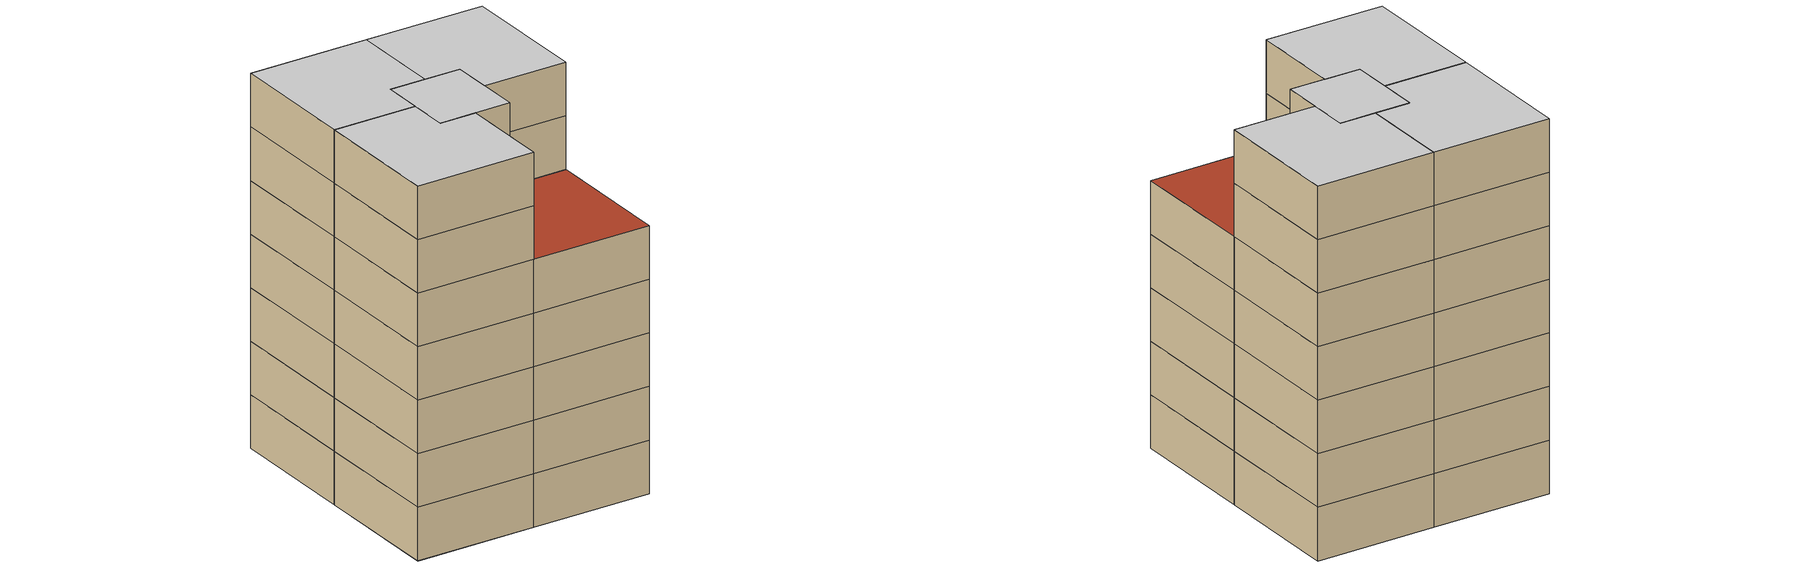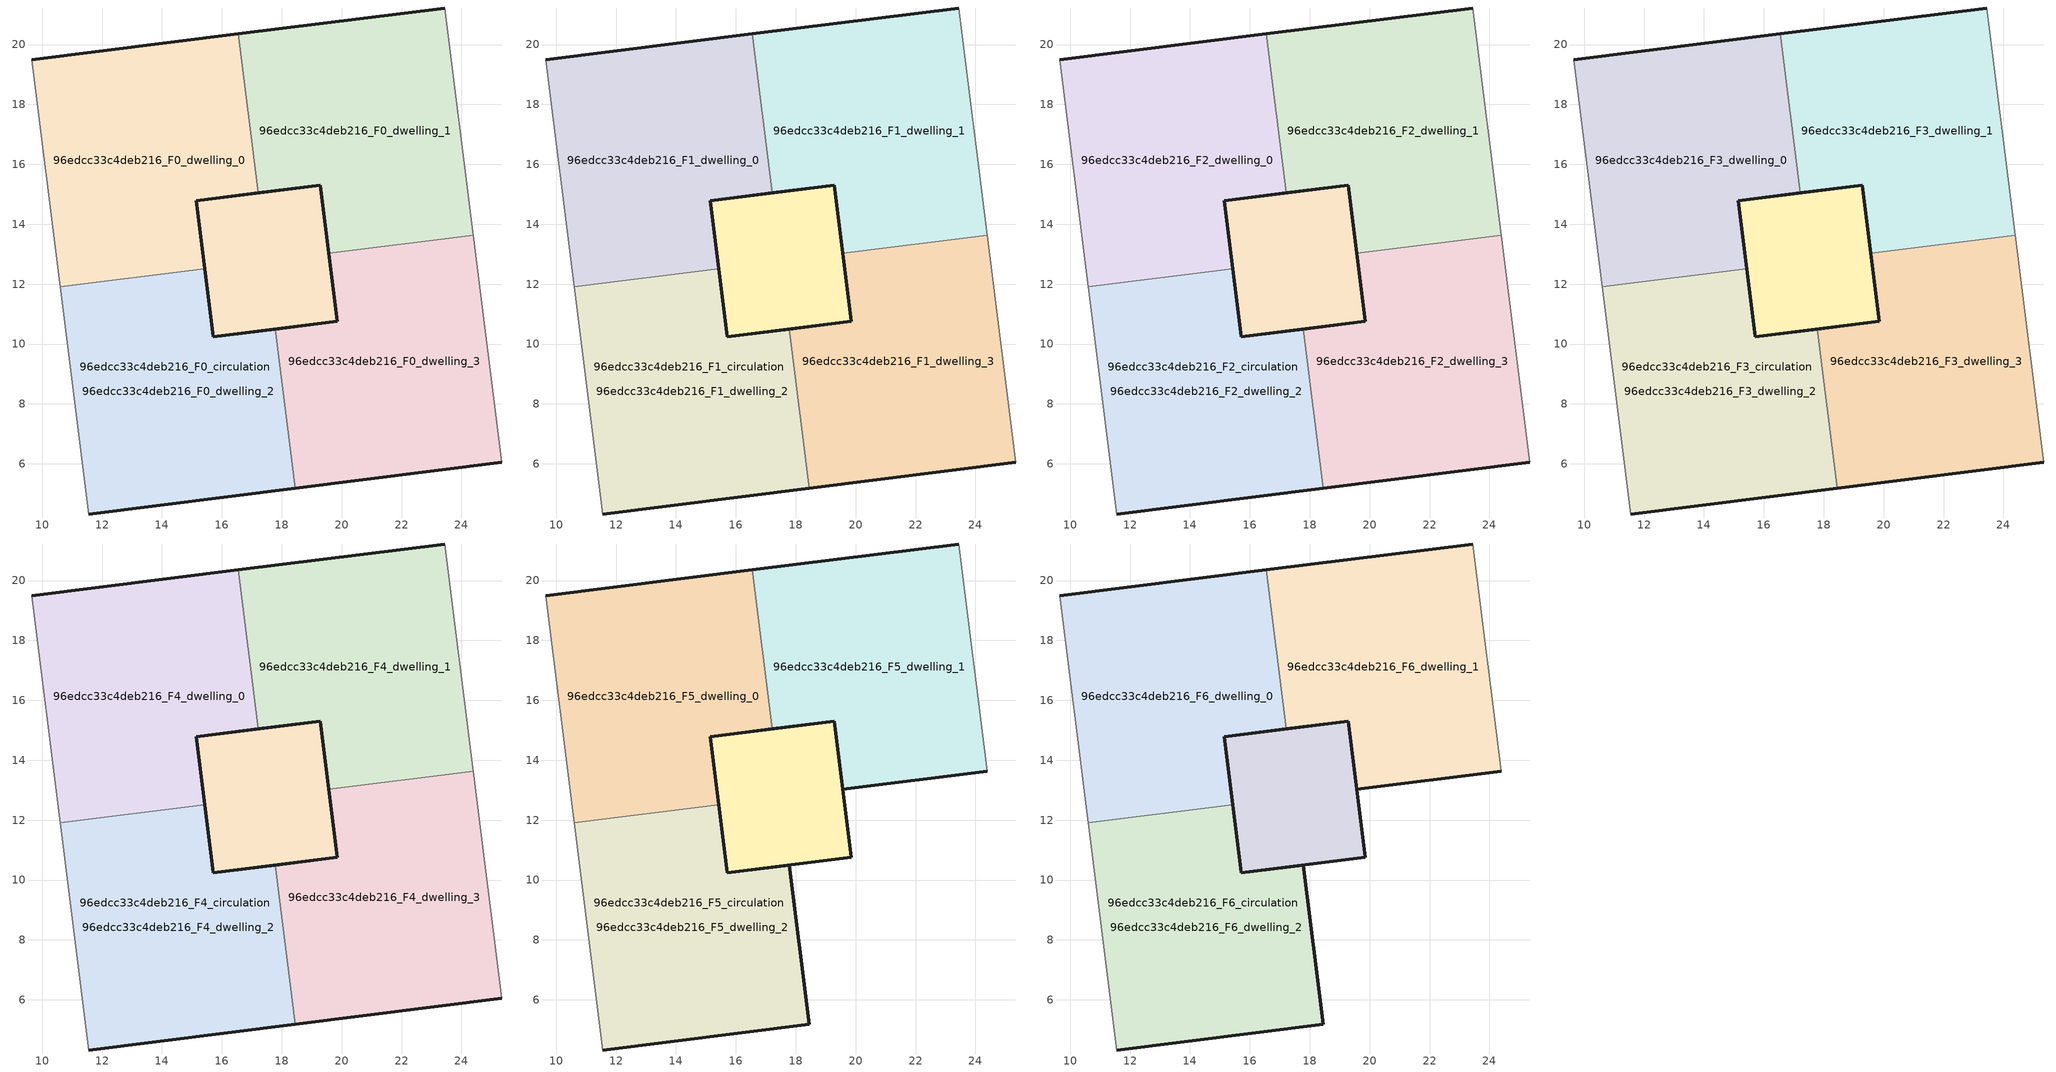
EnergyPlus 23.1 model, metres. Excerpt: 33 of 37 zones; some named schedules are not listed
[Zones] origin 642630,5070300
96edcc33c4deb216_F0_dwelling_0
 floor ground (EU_floor_Construction): 16.55,20.35 17.21,15.05 15.14,14.79 15.28,13.7 15.43,12.51 10.6,11.91 9.65,19.49 z0; 19.28,15.31 19.85,10.76 15.71,10.24 15.43,12.51 15.28,13.7 15.14,14.79 17.21,15.05 z0
 wall outside (EU_wall_Construction): 16.55,20.35 9.65,19.49 / 15.43,12.51 15.14,14.79 17.21,15.05 z0:3
 wall adiabatic (EU_wall_Construction): 9.65,19.49 10.6,11.91 z0:3
 wall to 96edcc33c4deb216_F0_dwelling_2 (EU_wall_Construction): 10.6,11.91 15.43,12.51 z0:3
 wall to 96edcc33c4deb216_F0_dwelling_1 (EU_wall_Construction): 17.21,15.05 16.55,20.35 z0:3
96edcc33c4deb216_F0_dwelling_1
 floor ground (EU_floor_Construction): 19.28,15.31 19.85,10.76 15.71,10.24 15.14,14.79 17.21,15.05 z0; 23.45,21.22 24.4,13.64 19.57,13.03 19.28,15.31 17.21,15.05 16.55,20.35 z0
 wall outside (EU_wall_Construction): 23.45,21.22 16.55,20.35 / 17.21,15.05 19.28,15.31 19.57,13.03 z0:3
 wall adiabatic (EU_wall_Construction): 24.4,13.64 23.45,21.22 z0:3
 wall to 96edcc33c4deb216_F0_dwelling_3 (EU_wall_Construction): 19.57,13.03 24.4,13.64 z0:3
96edcc33c4deb216_F0_dwelling_2
 floor ground (EU_floor_Construction): 17.78,10.5 18.45,5.19 11.55,4.33 10.6,11.91 15.43,12.51 15.65,10.76 15.71,10.24 z0; 19.28,15.31 19.85,10.76 15.71,10.24 15.65,10.76 15.43,12.51 15.14,14.79 z0
 wall outside (EU_wall_Construction): 11.55,4.33 18.45,5.19 / 17.78,10.5 15.71,10.24 15.43,12.51 z0:3
 wall adiabatic (EU_wall_Construction): 10.6,11.91 11.55,4.33 z0:3
 wall to 96edcc33c4deb216_F0_dwelling_3 (EU_wall_Construction): 18.45,5.19 17.78,10.5 z0:3
96edcc33c4deb216_F0_dwelling_3
 floor ground (EU_floor_Construction): 24.4,13.64 25.35,6.06 18.45,5.19 17.78,10.5 19.85,10.76 19.57,13.03 z0
 wall outside (EU_wall_Construction): 18.45,5.19 25.35,6.06 / 19.57,13.03 19.85,10.76 17.78,10.5 z0:3
 wall adiabatic (EU_wall_Construction): 25.35,6.06 24.4,13.64 z0:3
96edcc33c4deb216_F0_circulation
 floor ground (EU_floor_Construction): 19.28,15.31 19.57,13.03 19.85,10.76 17.78,10.5 15.71,10.24 15.65,10.76 15.5,11.93 15.43,12.51 15.28,13.7 15.14,14.79 17.21,15.05 z0; 16.55,20.35 17.21,15.05 15.14,14.79 15.28,13.7 15.43,12.51 10.6,11.91 9.65,19.49 z0; 23.45,21.22 24.4,13.64 19.57,13.03 19.28,15.31 17.21,15.05 16.55,20.35 z0; 17.78,10.5 18.45,5.19 11.55,4.33 10.6,11.91 15.43,12.51 15.65,10.76 15.71,10.24 z0
 wall outside (EU_wall_Construction): 15.71,10.24 19.85,10.76 19.28,15.31 15.14,14.79 15.71,10.24 z0:3
 roof outside (EU_floor_Construction): 15.43,12.51 15.29,13.64 15.28,13.7 15.14,14.79 17.21,15.05 16.55,20.35 9.65,19.49 10.6,11.91 z3; 19.85,10.76 19.57,13.03 19.28,15.31 17.21,15.05 15.14,14.79 15.28,13.7 15.43,12.51 15.65,10.76 15.71,10.24 17.78,10.5 z3
96edcc33c4deb216_F1_dwelling_0
 floor outside (EU_floor_Construction): 16.55,20.35 17.21,15.05 15.14,14.79 15.28,13.7 15.43,12.51 10.6,11.91 9.65,19.49 z3
 floor to 96edcc33c4deb216_F0_dwelling_0 (EU_floor_Construction): 19.28,15.31 19.85,10.76 15.71,10.24 15.43,12.51 15.28,13.7 15.14,14.79 17.21,15.05 z3
 wall outside (EU_wall_Construction): 16.55,20.35 9.65,19.49 / 15.43,12.51 15.14,14.79 17.21,15.05 z3:6
 wall adiabatic (EU_wall_Construction): 9.65,19.49 10.6,11.91 z3:6
 wall to 96edcc33c4deb216_F1_dwelling_2 (EU_wall_Construction): 10.6,11.91 15.43,12.51 z3:6
 wall to 96edcc33c4deb216_F1_dwelling_1 (EU_wall_Construction): 17.21,15.05 16.55,20.35 z3:6
96edcc33c4deb216_F1_dwelling_1
 floor to 96edcc33c4deb216_F0_dwelling_1 (EU_floor_Construction): 23.45,21.22 24.4,13.64 19.57,13.03 19.28,15.31 17.21,15.05 16.55,20.35 z3; 19.28,15.31 19.85,10.76 15.71,10.24 15.14,14.79 17.21,15.05 z3
 wall outside (EU_wall_Construction): 23.45,21.22 16.55,20.35 / 17.21,15.05 19.28,15.31 19.57,13.03 z3:6
 wall adiabatic (EU_wall_Construction): 24.4,13.64 23.45,21.22 z3:6
 wall to 96edcc33c4deb216_F1_dwelling_3 (EU_wall_Construction): 19.57,13.03 24.4,13.64 z3:6
96edcc33c4deb216_F1_dwelling_2
 floor to 96edcc33c4deb216_F0_dwelling_2 (EU_floor_Construction): 17.78,10.5 18.45,5.19 11.55,4.33 10.6,11.91 15.43,12.51 15.58,11.28 15.71,10.24 z3; 19.28,15.31 19.85,10.76 15.71,10.24 15.65,10.76 15.43,12.51 15.14,14.79 z3
 wall outside (EU_wall_Construction): 11.55,4.33 18.45,5.19 / 17.78,10.5 15.71,10.24 15.43,12.51 z3:6
 wall adiabatic (EU_wall_Construction): 10.6,11.91 11.55,4.33 z3:6
 wall to 96edcc33c4deb216_F1_dwelling_3 (EU_wall_Construction): 18.45,5.19 17.78,10.5 z3:6
96edcc33c4deb216_F1_dwelling_3
 floor to 96edcc33c4deb216_F0_dwelling_3 (EU_floor_Construction): 24.4,13.64 25.35,6.06 18.45,5.19 17.78,10.5 19.85,10.76 19.57,13.03 z3
 wall outside (EU_wall_Construction): 18.45,5.19 25.35,6.06 / 19.57,13.03 19.85,10.76 17.78,10.5 z3:6
 wall adiabatic (EU_wall_Construction): 25.35,6.06 24.4,13.64 z3:6
96edcc33c4deb216_F1_circulation
 floor outside (EU_floor_Construction): 19.28,15.31 19.57,13.03 19.85,10.76 17.78,10.5 15.71,10.24 15.65,10.76 15.5,11.93 15.43,12.51 15.28,13.7 15.14,14.79 17.21,15.05 z3; 23.45,21.22 24.4,13.64 19.57,13.03 19.28,15.31 17.21,15.05 16.55,20.35 z3
 floor to 96edcc33c4deb216_F0_dwelling_0 (EU_floor_Construction): 16.55,20.35 17.21,15.05 15.14,14.79 15.28,13.7 15.43,12.51 10.6,11.91 9.65,19.49 z3
 floor to 96edcc33c4deb216_F0_circulation (EU_floor_Construction): 17.78,10.5 18.45,5.19 11.55,4.33 10.6,11.91 15.43,12.51 15.65,10.76 15.71,10.24 z3
 wall outside (EU_wall_Construction): 15.71,10.24 19.85,10.76 19.28,15.31 15.14,14.79 15.71,10.24 z3:6
 roof outside (EU_floor_Construction): 15.43,12.51 15.29,13.64 15.28,13.7 15.14,14.79 17.21,15.05 16.55,20.35 9.65,19.49 10.6,11.91 z6; 19.85,10.76 19.57,13.03 19.28,15.31 17.21,15.05 15.14,14.79 15.28,13.7 15.43,12.51 15.65,10.76 15.71,10.24 17.78,10.5 z6
96edcc33c4deb216_F2_dwelling_0
 floor outside (EU_floor_Construction): 16.55,20.35 17.21,15.05 15.14,14.79 15.28,13.7 15.43,12.51 10.6,11.91 9.65,19.49 z6
 floor to 96edcc33c4deb216_F1_dwelling_0 (EU_floor_Construction): 19.28,15.31 19.85,10.76 15.71,10.24 15.43,12.51 15.28,13.7 15.14,14.79 17.21,15.05 z6
 wall outside (EU_wall_Construction): 16.55,20.35 9.65,19.49 / 15.43,12.51 15.14,14.79 17.21,15.05 z6:9
 wall adiabatic (EU_wall_Construction): 9.65,19.49 10.6,11.91 z6:9
 wall to 96edcc33c4deb216_F2_dwelling_2 (EU_wall_Construction): 10.6,11.91 15.43,12.51 z6:9
 wall to 96edcc33c4deb216_F2_dwelling_1 (EU_wall_Construction): 17.21,15.05 16.55,20.35 z6:9
96edcc33c4deb216_F2_dwelling_1
 floor to 96edcc33c4deb216_F1_dwelling_1 (EU_floor_Construction): 23.45,21.22 24.4,13.64 19.57,13.03 19.28,15.31 17.21,15.05 16.55,20.35 z6; 19.28,15.31 19.85,10.76 15.71,10.24 15.14,14.79 17.21,15.05 z6
 wall outside (EU_wall_Construction): 23.45,21.22 16.55,20.35 / 17.21,15.05 19.28,15.31 19.57,13.03 z6:9
 wall adiabatic (EU_wall_Construction): 24.4,13.64 23.45,21.22 z6:9
 wall to 96edcc33c4deb216_F2_dwelling_3 (EU_wall_Construction): 19.57,13.03 24.4,13.64 z6:9
96edcc33c4deb216_F2_dwelling_2
 floor to 96edcc33c4deb216_F1_dwelling_2 (EU_floor_Construction): 17.78,10.5 18.45,5.19 11.55,4.33 10.6,11.91 15.43,12.51 15.58,11.28 15.71,10.24 z6; 19.28,15.31 19.85,10.76 15.71,10.24 15.65,10.76 15.43,12.51 15.14,14.79 z6
 wall outside (EU_wall_Construction): 11.55,4.33 18.45,5.19 / 17.78,10.5 15.71,10.24 15.43,12.51 z6:9
 wall adiabatic (EU_wall_Construction): 10.6,11.91 11.55,4.33 z6:9
 wall to 96edcc33c4deb216_F2_dwelling_3 (EU_wall_Construction): 18.45,5.19 17.78,10.5 z6:9
96edcc33c4deb216_F2_dwelling_3
 floor to 96edcc33c4deb216_F1_dwelling_3 (EU_floor_Construction): 24.4,13.64 25.35,6.06 18.45,5.19 17.78,10.5 19.85,10.76 19.57,13.03 z6
 wall outside (EU_wall_Construction): 18.45,5.19 25.35,6.06 / 19.57,13.03 19.85,10.76 17.78,10.5 z6:9
 wall adiabatic (EU_wall_Construction): 25.35,6.06 24.4,13.64 z6:9
96edcc33c4deb216_F2_circulation
 floor outside (EU_floor_Construction): 19.28,15.31 19.57,13.03 19.85,10.76 17.78,10.5 15.71,10.24 15.65,10.76 15.5,11.93 15.43,12.51 15.28,13.7 15.14,14.79 17.21,15.05 z6; 23.45,21.22 24.4,13.64 19.57,13.03 19.28,15.31 17.21,15.05 16.55,20.35 z6
 floor to 96edcc33c4deb216_F1_dwelling_0 (EU_floor_Construction): 16.55,20.35 17.21,15.05 15.14,14.79 15.28,13.7 15.43,12.51 10.6,11.91 9.65,19.49 z6
 floor to 96edcc33c4deb216_F1_circulation (EU_floor_Construction): 17.78,10.5 18.45,5.19 11.55,4.33 10.6,11.91 15.43,12.51 15.65,10.76 15.71,10.24 z6
 wall outside (EU_wall_Construction): 15.71,10.24 19.85,10.76 19.28,15.31 15.14,14.79 15.71,10.24 z6:9
 roof outside (EU_floor_Construction): 15.43,12.51 15.29,13.64 15.28,13.7 15.14,14.79 17.21,15.05 16.55,20.35 9.65,19.49 10.6,11.91 z9; 19.85,10.76 19.57,13.03 19.28,15.31 17.21,15.05 15.14,14.79 15.28,13.7 15.43,12.51 15.65,10.76 15.71,10.24 17.78,10.5 z9
96edcc33c4deb216_F3_dwelling_0
 floor outside (EU_floor_Construction): 16.55,20.35 17.21,15.05 15.14,14.79 15.28,13.7 15.43,12.51 10.6,11.91 9.65,19.49 z9
 floor to 96edcc33c4deb216_F2_dwelling_0 (EU_floor_Construction): 19.28,15.31 19.85,10.76 15.71,10.24 15.43,12.51 15.28,13.7 15.14,14.79 17.21,15.05 z9
 wall outside (EU_wall_Construction): 16.55,20.35 9.65,19.49 / 15.43,12.51 15.14,14.79 17.21,15.05 z9:12
 wall adiabatic (EU_wall_Construction): 9.65,19.49 10.6,11.91 z9:12
 wall to 96edcc33c4deb216_F3_dwelling_2 (EU_wall_Construction): 10.6,11.91 15.43,12.51 z9:12
 wall to 96edcc33c4deb216_F3_dwelling_1 (EU_wall_Construction): 17.21,15.05 16.55,20.35 z9:12
96edcc33c4deb216_F3_dwelling_1
 floor to 96edcc33c4deb216_F2_dwelling_1 (EU_floor_Construction): 23.45,21.22 24.4,13.64 19.57,13.03 19.28,15.31 17.21,15.05 16.55,20.35 z9; 19.28,15.31 19.85,10.76 15.71,10.24 15.14,14.79 17.21,15.05 z9
 wall outside (EU_wall_Construction): 23.45,21.22 16.55,20.35 / 17.21,15.05 19.28,15.31 19.57,13.03 z9:12
 wall adiabatic (EU_wall_Construction): 24.4,13.64 23.45,21.22 z9:12
 wall to 96edcc33c4deb216_F3_dwelling_3 (EU_wall_Construction): 19.57,13.03 24.4,13.64 z9:12
96edcc33c4deb216_F3_dwelling_2
 floor to 96edcc33c4deb216_F2_dwelling_2 (EU_floor_Construction): 17.78,10.5 18.45,5.19 11.55,4.33 10.6,11.91 15.43,12.51 15.58,11.28 15.71,10.24 z9; 19.28,15.31 19.85,10.76 15.71,10.24 15.65,10.76 15.43,12.51 15.14,14.79 z9
 wall outside (EU_wall_Construction): 11.55,4.33 18.45,5.19 / 17.78,10.5 15.71,10.24 15.43,12.51 z9:12
 wall adiabatic (EU_wall_Construction): 10.6,11.91 11.55,4.33 z9:12
 wall to 96edcc33c4deb216_F3_dwelling_3 (EU_wall_Construction): 18.45,5.19 17.78,10.5 z9:12
96edcc33c4deb216_F3_dwelling_3
 floor to 96edcc33c4deb216_F2_dwelling_3 (EU_floor_Construction): 24.4,13.64 25.35,6.06 18.45,5.19 17.78,10.5 19.85,10.76 19.57,13.03 z9
 wall outside (EU_wall_Construction): 18.45,5.19 25.35,6.06 / 19.57,13.03 19.85,10.76 17.78,10.5 z9:12
 wall adiabatic (EU_wall_Construction): 25.35,6.06 24.4,13.64 z9:12
96edcc33c4deb216_F3_circulation
 floor outside (EU_floor_Construction): 19.28,15.31 19.57,13.03 19.85,10.76 17.78,10.5 15.71,10.24 15.65,10.76 15.5,11.93 15.43,12.51 15.28,13.7 15.14,14.79 17.21,15.05 z9; 23.45,21.22 24.4,13.64 19.57,13.03 19.28,15.31 17.21,15.05 16.55,20.35 z9
 floor to 96edcc33c4deb216_F2_dwelling_0 (EU_floor_Construction): 16.55,20.35 17.21,15.05 15.14,14.79 15.28,13.7 15.43,12.51 10.6,11.91 9.65,19.49 z9
 floor to 96edcc33c4deb216_F2_circulation (EU_floor_Construction): 17.78,10.5 18.45,5.19 11.55,4.33 10.6,11.91 15.43,12.51 15.65,10.76 15.71,10.24 z9
 wall outside (EU_wall_Construction): 15.71,10.24 19.85,10.76 19.28,15.31 15.14,14.79 15.71,10.24 z9:12
 roof outside (EU_floor_Construction): 15.43,12.51 15.29,13.64 15.28,13.7 15.14,14.79 17.21,15.05 16.55,20.35 9.65,19.49 10.6,11.91 z12; 19.85,10.76 19.57,13.03 19.28,15.31 17.21,15.05 15.14,14.79 15.28,13.7 15.43,12.51 15.65,10.76 15.71,10.24 17.78,10.5 z12
96edcc33c4deb216_F4_dwelling_0
 floor outside (EU_floor_Construction): 16.55,20.35 17.21,15.05 15.14,14.79 15.28,13.7 15.43,12.51 10.6,11.91 9.65,19.49 z12
 floor to 96edcc33c4deb216_F3_dwelling_0 (EU_floor_Construction): 19.28,15.31 19.85,10.76 15.71,10.24 15.43,12.51 15.28,13.7 15.14,14.79 17.21,15.05 z12
 wall outside (EU_wall_Construction): 16.55,20.35 9.65,19.49 / 15.43,12.51 15.14,14.79 17.21,15.05 z12:15
 wall adiabatic (EU_wall_Construction): 9.65,19.49 10.6,11.91 z12:15
 wall to 96edcc33c4deb216_F4_dwelling_2 (EU_wall_Construction): 10.6,11.91 15.43,12.51 z12:15
 wall to 96edcc33c4deb216_F4_dwelling_1 (EU_wall_Construction): 17.21,15.05 16.55,20.35 z12:15
96edcc33c4deb216_F4_dwelling_1
 floor to 96edcc33c4deb216_F3_dwelling_1 (EU_floor_Construction): 23.45,21.22 24.4,13.64 19.57,13.03 19.28,15.31 17.21,15.05 16.55,20.35 z12; 19.28,15.31 19.85,10.76 15.71,10.24 15.14,14.79 17.21,15.05 z12
 wall outside (EU_wall_Construction): 23.45,21.22 16.55,20.35 / 17.21,15.05 19.28,15.31 19.57,13.03 z12:15
 wall adiabatic (EU_wall_Construction): 24.4,13.64 23.45,21.22 z12:15
 wall to 96edcc33c4deb216_F4_dwelling_3 (EU_wall_Construction): 19.57,13.03 24.4,13.64 z12:15
96edcc33c4deb216_F4_dwelling_2
 floor to 96edcc33c4deb216_F3_dwelling_2 (EU_floor_Construction): 17.78,10.5 18.45,5.19 11.55,4.33 10.6,11.91 15.43,12.51 15.58,11.28 15.71,10.24 z12; 19.28,15.31 19.85,10.76 15.71,10.24 15.65,10.76 15.43,12.51 15.14,14.79 z12
 wall outside (EU_wall_Construction): 11.55,4.33 18.45,5.19 / 17.78,10.5 15.71,10.24 15.43,12.51 z12:15
 wall adiabatic (EU_wall_Construction): 10.6,11.91 11.55,4.33 z12:15
 wall to 96edcc33c4deb216_F4_dwelling_3 (EU_wall_Construction): 18.45,5.19 17.78,10.5 z12:15
96edcc33c4deb216_F4_dwelling_3
 floor to 96edcc33c4deb216_F3_dwelling_3 (EU_floor_Construction): 24.4,13.64 25.35,6.06 18.45,5.19 17.78,10.5 19.85,10.76 19.57,13.03 z12
 wall outside (EU_wall_Construction): 18.45,5.19 25.35,6.06 / 19.57,13.03 19.85,10.76 17.78,10.5 z12:15
 wall adiabatic (EU_wall_Construction): 25.35,6.06 24.4,13.64 z12:15
 roof outside (EU_roof_Construction): 25.35,6.06 24.4,13.64 19.57,13.03 19.85,10.76 17.78,10.5 18.45,5.19 z15
96edcc33c4deb216_F4_circulation
 floor outside (EU_floor_Construction): 19.28,15.31 19.57,13.03 19.85,10.76 17.78,10.5 15.71,10.24 15.65,10.76 15.5,11.93 15.43,12.51 15.28,13.7 15.14,14.79 17.21,15.05 z12; 23.45,21.22 24.4,13.64 19.57,13.03 19.28,15.31 17.21,15.05 16.55,20.35 z12
 floor to 96edcc33c4deb216_F3_dwelling_0 (EU_floor_Construction): 16.55,20.35 17.21,15.05 15.14,14.79 15.28,13.7 15.43,12.51 10.6,11.91 9.65,19.49 z12
 floor to 96edcc33c4deb216_F3_circulation (EU_floor_Construction): 17.78,10.5 18.45,5.19 11.55,4.33 10.6,11.91 15.43,12.51 15.65,10.76 15.71,10.24 z12
 wall outside (EU_wall_Construction): 15.71,10.24 19.85,10.76 19.28,15.31 15.14,14.79 15.71,10.24 z12:15
 roof outside (EU_floor_Construction): 15.43,12.51 15.29,13.64 15.28,13.7 15.14,14.79 17.21,15.05 16.55,20.35 9.65,19.49 10.6,11.91 z15; 19.85,10.76 19.57,13.03 19.28,15.31 17.21,15.05 15.14,14.79 15.28,13.7 15.43,12.51 15.65,10.76 15.71,10.24 17.78,10.5 z15
96edcc33c4deb216_F5_dwelling_0
 floor outside (EU_floor_Construction): 16.55,20.35 17.21,15.05 15.14,14.79 15.28,13.7 15.43,12.51 10.6,11.91 9.65,19.49 z15
 floor to 96edcc33c4deb216_F4_dwelling_0 (EU_floor_Construction): 19.28,15.31 19.85,10.76 15.71,10.24 15.43,12.51 15.28,13.7 15.14,14.79 17.21,15.05 z15
 wall outside (EU_wall_Construction): 16.55,20.35 9.65,19.49 / 15.43,12.51 15.14,14.79 17.21,15.05 z15:18
 wall adiabatic (EU_wall_Construction): 9.65,19.49 10.6,11.91 z15:18
 wall to 96edcc33c4deb216_F5_dwelling_2 (EU_wall_Construction): 10.6,11.91 15.43,12.51 z15:18
 wall to 96edcc33c4deb216_F5_dwelling_1 (EU_wall_Construction): 17.21,15.05 16.55,20.35 z15:18
96edcc33c4deb216_F5_dwelling_1
 floor to 96edcc33c4deb216_F4_dwelling_1 (EU_floor_Construction): 23.45,21.22 24.4,13.64 19.57,13.03 19.28,15.31 17.21,15.05 16.55,20.35 z15; 19.28,15.31 19.85,10.76 15.71,10.24 15.14,14.79 17.21,15.05 z15
 wall outside (EU_wall_Construction): 23.45,21.22 16.55,20.35 / 17.21,15.05 19.28,15.31 19.57,13.03 24.4,13.64 z15:18
 wall adiabatic (EU_wall_Construction): 24.4,13.64 23.45,21.22 z15:18
96edcc33c4deb216_F5_dwelling_2
 floor to 96edcc33c4deb216_F4_dwelling_2 (EU_floor_Construction): 17.78,10.5 18.45,5.19 11.55,4.33 10.6,11.91 15.43,12.51 15.58,11.28 15.71,10.24 z15; 19.28,15.31 19.85,10.76 15.71,10.24 15.65,10.76 15.43,12.51 15.14,14.79 z15
 wall outside (EU_wall_Construction): 11.55,4.33 18.45,5.19 17.78,10.5 15.71,10.24 15.43,12.51 z15:18
 wall adiabatic (EU_wall_Construction): 10.6,11.91 11.55,4.33 z15:18
96edcc33c4deb216_F5_circulation
 floor outside (EU_floor_Construction): 19.28,15.31 19.57,13.03 19.85,10.76 17.78,10.5 15.71,10.24 15.65,10.76 15.5,11.93 15.43,12.51 15.28,13.7 15.14,14.79 17.21,15.05 z15; 23.45,21.22 24.4,13.64 19.57,13.03 19.28,15.31 17.21,15.05 16.55,20.35 z15
 floor to 96edcc33c4deb216_F4_dwelling_0 (EU_floor_Construction): 16.55,20.35 17.21,15.05 15.14,14.79 15.28,13.7 15.43,12.51 10.6,11.91 9.65,19.49 z15
 floor to 96edcc33c4deb216_F4_circulation (EU_floor_Construction): 17.78,10.5 18.45,5.19 11.55,4.33 10.6,11.91 15.43,12.51 15.65,10.76 15.71,10.24 z15
 wall outside (EU_wall_Construction): 15.71,10.24 19.85,10.76 19.28,15.31 15.14,14.79 15.71,10.24 z15:18
 roof outside (EU_floor_Construction): 15.43,12.51 15.29,13.64 15.28,13.7 15.14,14.79 17.21,15.05 16.55,20.35 9.65,19.49 10.6,11.91 z18; 19.85,10.76 19.57,13.03 19.28,15.31 17.21,15.05 15.14,14.79 15.28,13.7 15.43,12.51 15.65,10.76 15.71,10.24 17.78,10.5 z18
96edcc33c4deb216_F6_dwelling_0
 floor outside (EU_floor_Construction): 16.55,20.35 17.21,15.05 15.14,14.79 15.28,13.7 15.43,12.51 10.6,11.91 9.65,19.49 z18
 floor to 96edcc33c4deb216_F5_dwelling_0 (EU_floor_Construction): 19.28,15.31 19.85,10.76 15.71,10.24 15.43,12.51 15.28,13.7 15.14,14.79 17.21,15.05 z18
 wall outside (EU_wall_Construction): 16.55,20.35 9.65,19.49 / 15.43,12.51 15.14,14.79 17.21,15.05 z18:21
 wall adiabatic (EU_wall_Construction): 9.65,19.49 10.6,11.91 z18:21
 wall to 96edcc33c4deb216_F6_dwelling_2 (EU_wall_Construction): 10.6,11.91 15.43,12.51 z18:21
 wall to 96edcc33c4deb216_F6_dwelling_1 (EU_wall_Construction): 17.21,15.05 16.55,20.35 z18:21
 ceiling to 96edcc33c4deb216_F7_dwelling_0 (EU_floor_Construction): 19.85,10.76 19.28,15.31 17.21,15.05 15.14,14.79 15.28,13.7 15.43,12.51 15.71,10.24 z21
 ceiling to 96edcc33c4deb216_F7_circulation (EU_floor_Construction): 15.43,12.51 15.28,13.7 15.14,14.79 17.21,15.05 16.55,20.35 9.65,19.49 10.6,11.91 z21
96edcc33c4deb216_F6_dwelling_1
 floor to 96edcc33c4deb216_F5_dwelling_1 (EU_floor_Construction): 23.45,21.22 24.4,13.64 19.57,13.03 19.28,15.31 17.21,15.05 16.55,20.35 z18; 19.28,15.31 19.85,10.76 15.71,10.24 15.14,14.79 17.21,15.05 z18
 wall outside (EU_wall_Construction): 23.45,21.22 16.55,20.35 / 17.21,15.05 19.28,15.31 19.57,13.03 24.4,13.64 z18:21
 wall adiabatic (EU_wall_Construction): 24.4,13.64 23.45,21.22 z18:21
 ceiling to 96edcc33c4deb216_F7_dwelling_1 (EU_floor_Construction): 24.4,13.64 23.45,21.22 16.55,20.35 17.21,15.05 19.28,15.31 19.57,13.03 z21; 19.85,10.76 19.28,15.31 17.21,15.05 15.14,14.79 15.71,10.24 z21
96edcc33c4deb216_F6_dwelling_2
 floor to 96edcc33c4deb216_F5_dwelling_2 (EU_floor_Construction): 17.78,10.5 18.45,5.19 11.55,4.33 10.6,11.91 15.43,12.51 15.58,11.28 15.71,10.24 z18; 19.28,15.31 19.85,10.76 15.71,10.24 15.65,10.76 15.43,12.51 15.14,14.79 z18
 wall outside (EU_wall_Construction): 11.55,4.33 18.45,5.19 17.78,10.5 15.71,10.24 15.43,12.51 z18:21
 wall adiabatic (EU_wall_Construction): 10.6,11.91 11.55,4.33 z18:21
 ceiling to 96edcc33c4deb216_F7_dwelling_2 (EU_floor_Construction): 18.45,5.19 17.78,10.5 15.71,10.24 15.58,11.28 15.43,12.51 10.6,11.91 11.55,4.33 z21; 19.85,10.76 19.28,15.31 15.14,14.79 15.43,12.51 15.65,10.76 15.71,10.24 z21
96edcc33c4deb216_F6_circulation
 floor outside (EU_floor_Construction): 19.28,15.31 19.57,13.03 19.85,10.76 17.78,10.5 15.71,10.24 15.65,10.76 15.5,11.93 15.43,12.51 15.28,13.7 15.14,14.79 17.21,15.05 z18; 23.45,21.22 24.4,13.64 19.57,13.03 19.28,15.31 17.21,15.05 16.55,20.35 z18
 floor to 96edcc33c4deb216_F5_dwelling_0 (EU_floor_Construction): 16.55,20.35 17.21,15.05 15.14,14.79 15.28,13.7 15.43,12.51 10.6,11.91 9.65,19.49 z18
 floor to 96edcc33c4deb216_F5_circulation (EU_floor_Construction): 17.78,10.5 18.45,5.19 11.55,4.33 10.6,11.91 15.43,12.51 15.65,10.76 15.71,10.24 z18
 wall outside (EU_wall_Construction): 15.71,10.24 19.85,10.76 19.28,15.31 15.14,14.79 15.71,10.24 z18:21
 ceiling to 96edcc33c4deb216_F7_dwelling_1 (EU_floor_Construction): 24.4,13.64 23.45,21.22 16.55,20.35 17.21,15.05 19.28,15.31 19.57,13.03 z21
 ceiling to 96edcc33c4deb216_F7_circulation (EU_floor_Construction): 18.45,5.19 17.78,10.5 15.71,10.24 15.65,10.76 15.43,12.51 10.6,11.91 11.55,4.33 z21
 roof outside (EU_floor_Construction): 15.43,12.51 15.29,13.64 15.28,13.7 15.14,14.79 17.21,15.05 16.55,20.35 9.65,19.49 10.6,11.91 z21; 19.85,10.76 19.57,13.03 19.28,15.31 17.21,15.05 15.14,14.79 15.28,13.7 15.43,12.51 15.65,10.76 15.71,10.24 17.78,10.5 z21
[Building]
EU S2 Campaign: North Axis=0; Terrain=City; Solar Distribution=FullExterior
[Site:Location]
Lyon-Bron: Latitude=45.75; Longitude=5; Time Zone=1; Elevation=198
[SizingPeriod:WeatherFileDays]
AnnualSizingPeriod: Begin Month=1; Begin Day of Month=1; End Month=12; End Day of Month=31; Day of Week for Start Day=Monday; Use Weather File Daylight Saving Period=No; Use Weather File Rain and Snow Indicators=No
[MATERIAL]
EU_InternalMass_Material: Roughness=MediumRough; Thickness=0.1; Conductivity=1; Density=1800; Specific Heat=900; Thermal Absorptance=0.9; Solar Absorptance=0.7; Visible Absorptance=0.7
[MATERIAL:NOMASS] Roughness=MediumRough; Thermal Absorptance=0.9; Solar Absorptance=0.7; Visible Absorptance=0.7
Name | Thermal Resistance
EU_wall_NoMass | 0.776494
EU_roof_NoMass | 0.486893
EU_floor_NoMass | 0.421597
[CONSTRUCTION]
EU_wall_Construction: EU_wall_NoMass
EU_roof_Construction: EU_roof_NoMass
EU_floor_Construction: EU_floor_NoMass
EU_InternalMass_Construction: EU_InternalMass_Material
[ZONE] Type=1; Multiplier=1; Ceiling Height=autocalculate; Floor Area=autocalculate; Part of Total Floor Area=Yes
Name | Volume
96edcc33c4deb216_F0_dwelling_0; 96edcc33c4deb216_F1_dwelling_0; 96edcc33c4deb216_F2_dwelling_0; 96edcc33c4deb216_F3_dwelling_0; 96edcc33c4deb216_F4_dwelling_0; 96edcc33c4deb216_F5_dwelling_0; 96edcc33c4deb216_F6_dwelling_0; 96edcc33c4deb216_F0_dwelling_1; 96edcc33c4deb216_F1_dwelling_1; 96edcc33c4deb216_F2_dwelling_1; 96edcc33c4deb216_F3_dwelling_1; 96edcc33c4deb216_F4_dwelling_1; 96edcc33c4deb216_F5_dwelling_1; 96edcc33c4deb216_F6_dwelling_1 | 202.46
96edcc33c4deb216_F0_dwelling_2; 96edcc33c4deb216_F1_dwelling_2; 96edcc33c4deb216_F2_dwelling_2; 96edcc33c4deb216_F3_dwelling_2; 96edcc33c4deb216_F4_dwelling_2; 96edcc33c4deb216_F5_dwelling_2; 96edcc33c4deb216_F6_dwelling_2 | 202.458
96edcc33c4deb216_F0_dwelling_3; 96edcc33c4deb216_F1_dwelling_3; 96edcc33c4deb216_F2_dwelling_3; 96edcc33c4deb216_F3_dwelling_3; 96edcc33c4deb216_F4_dwelling_3 | 145.069
96edcc33c4deb216_F0_circulation; 96edcc33c4deb216_F1_circulation; 96edcc33c4deb216_F2_circulation; 96edcc33c4deb216_F3_circulation; 96edcc33c4deb216_F4_circulation; 96edcc33c4deb216_F5_circulation; 96edcc33c4deb216_F6_circulation | 492.598
[INTERNALMASS] Construction=EU_InternalMass_Construction
Name | Zone or ZoneList | Surface Area
96edcc33c4deb216_F0_dwelling_0_EU_InternalMass | 96edcc33c4deb216_F0_dwelling_0 | 48.3564
96edcc33c4deb216_F0_dwelling_1_EU_InternalMass | 96edcc33c4deb216_F0_dwelling_1 | 48.3564
96edcc33c4deb216_F0_dwelling_2_EU_InternalMass | 96edcc33c4deb216_F0_dwelling_2 | 48.3564
96edcc33c4deb216_F0_dwelling_3_EU_InternalMass | 96edcc33c4deb216_F0_dwelling_3 | 48.3564
96edcc33c4deb216_F1_dwelling_0_EU_InternalMass | 96edcc33c4deb216_F1_dwelling_0 | 48.3564
96edcc33c4deb216_F1_dwelling_1_EU_InternalMass | 96edcc33c4deb216_F1_dwelling_1 | 48.3564
96edcc33c4deb216_F1_dwelling_2_EU_InternalMass | 96edcc33c4deb216_F1_dwelling_2 | 48.3564
96edcc33c4deb216_F1_dwelling_3_EU_InternalMass | 96edcc33c4deb216_F1_dwelling_3 | 48.3564
96edcc33c4deb216_F2_dwelling_0_EU_InternalMass | 96edcc33c4deb216_F2_dwelling_0 | 48.3564
96edcc33c4deb216_F2_dwelling_1_EU_InternalMass | 96edcc33c4deb216_F2_dwelling_1 | 48.3564
96edcc33c4deb216_F2_dwelling_2_EU_InternalMass | 96edcc33c4deb216_F2_dwelling_2 | 48.3564
96edcc33c4deb216_F2_dwelling_3_EU_InternalMass | 96edcc33c4deb216_F2_dwelling_3 | 48.3564
96edcc33c4deb216_F3_dwelling_0_EU_InternalMass | 96edcc33c4deb216_F3_dwelling_0 | 48.3564
96edcc33c4deb216_F3_dwelling_1_EU_InternalMass | 96edcc33c4deb216_F3_dwelling_1 | 48.3564
96edcc33c4deb216_F3_dwelling_2_EU_InternalMass | 96edcc33c4deb216_F3_dwelling_2 | 48.3564
96edcc33c4deb216_F3_dwelling_3_EU_InternalMass | 96edcc33c4deb216_F3_dwelling_3 | 48.3564
96edcc33c4deb216_F4_dwelling_0_EU_InternalMass | 96edcc33c4deb216_F4_dwelling_0 | 48.3564
96edcc33c4deb216_F4_dwelling_1_EU_InternalMass | 96edcc33c4deb216_F4_dwelling_1 | 48.3564
96edcc33c4deb216_F4_dwelling_2_EU_InternalMass | 96edcc33c4deb216_F4_dwelling_2 | 48.3564
96edcc33c4deb216_F4_dwelling_3_EU_InternalMass | 96edcc33c4deb216_F4_dwelling_3 | 48.3564
96edcc33c4deb216_F5_dwelling_0_EU_InternalMass | 96edcc33c4deb216_F5_dwelling_0 | 96.7129
96edcc33c4deb216_F5_dwelling_1_EU_InternalMass | 96edcc33c4deb216_F5_dwelling_1 | 48.3564
96edcc33c4deb216_F5_dwelling_2_EU_InternalMass | 96edcc33c4deb216_F5_dwelling_2 | 48.3564
96edcc33c4deb216_F6_dwelling_0_EU_InternalMass | 96edcc33c4deb216_F6_dwelling_0 | 96.7129
96edcc33c4deb216_F6_dwelling_1_EU_InternalMass | 96edcc33c4deb216_F6_dwelling_1 | 48.3564
96edcc33c4deb216_F6_dwelling_2_EU_InternalMass | 96edcc33c4deb216_F6_dwelling_2 | 48.3564
[OTHEREQUIPMENT] Fuel Type=Electricity; Design Level Calculation Method=Watts/Area; Power per Zone Floor Area=1; Fraction Latent=0; Fraction Radiant=0; Fraction Lost=0; Carbon Dioxide Generation Rate=0; EndUse Subcategory=EU_Step8_InternalGains
Name | Zone or ZoneList or Space or SpaceList | Schedule
EU_Step8_InternalGain_96edcc33c4deb216_F0_dwelling_0_f000 | 96edcc33c4deb216_F0_dwelling_0 | EU_Step8_GainSchedule_96edcc33c4deb216_F0_dwelling_0_f000
EU_Step8_InternalGain_96edcc33c4deb216_F0_dwelling_1_f000 | 96edcc33c4deb216_F0_dwelling_1 | EU_Step8_GainSchedule_96edcc33c4deb216_F0_dwelling_1_f000
EU_Step8_InternalGain_96edcc33c4deb216_F0_dwelling_2_f000 | 96edcc33c4deb216_F0_dwelling_2 | EU_Step8_GainSchedule_96edcc33c4deb216_F0_dwelling_2_f000
EU_Step8_InternalGain_96edcc33c4deb216_F0_dwelling_3_f000 | 96edcc33c4deb216_F0_dwelling_3 | EU_Step8_GainSchedule_96edcc33c4deb216_F0_dwelling_3_f000
EU_Step8_InternalGain_96edcc33c4deb216_F1_dwelling_0_f000 | 96edcc33c4deb216_F1_dwelling_0 | EU_Step8_GainSchedule_96edcc33c4deb216_F1_dwelling_0_f000
EU_Step8_InternalGain_96edcc33c4deb216_F1_dwelling_1_f000 | 96edcc33c4deb216_F1_dwelling_1 | EU_Step8_GainSchedule_96edcc33c4deb216_F1_dwelling_1_f000
EU_Step8_InternalGain_96edcc33c4deb216_F1_dwelling_2_f000 | 96edcc33c4deb216_F1_dwelling_2 | EU_Step8_GainSchedule_96edcc33c4deb216_F1_dwelling_2_f000
EU_Step8_InternalGain_96edcc33c4deb216_F1_dwelling_3_f000 | 96edcc33c4deb216_F1_dwelling_3 | EU_Step8_GainSchedule_96edcc33c4deb216_F1_dwelling_3_f000
EU_Step8_InternalGain_96edcc33c4deb216_F2_dwelling_0_f000 | 96edcc33c4deb216_F2_dwelling_0 | EU_Step8_GainSchedule_96edcc33c4deb216_F2_dwelling_0_f000
EU_Step8_InternalGain_96edcc33c4deb216_F2_dwelling_1_f000 | 96edcc33c4deb216_F2_dwelling_1 | EU_Step8_GainSchedule_96edcc33c4deb216_F2_dwelling_1_f000
EU_Step8_InternalGain_96edcc33c4deb216_F2_dwelling_2_f000 | 96edcc33c4deb216_F2_dwelling_2 | EU_Step8_GainSchedule_96edcc33c4deb216_F2_dwelling_2_f000
EU_Step8_InternalGain_96edcc33c4deb216_F2_dwelling_3_f000 | 96edcc33c4deb216_F2_dwelling_3 | EU_Step8_GainSchedule_96edcc33c4deb216_F2_dwelling_3_f000
EU_Step8_InternalGain_96edcc33c4deb216_F3_dwelling_0_f000 | 96edcc33c4deb216_F3_dwelling_0 | EU_Step8_GainSchedule_96edcc33c4deb216_F3_dwelling_0_f000
EU_Step8_InternalGain_96edcc33c4deb216_F3_dwelling_1_f000 | 96edcc33c4deb216_F3_dwelling_1 | EU_Step8_GainSchedule_96edcc33c4deb216_F3_dwelling_1_f000
EU_Step8_InternalGain_96edcc33c4deb216_F3_dwelling_2_f000 | 96edcc33c4deb216_F3_dwelling_2 | EU_Step8_GainSchedule_96edcc33c4deb216_F3_dwelling_2_f000
EU_Step8_InternalGain_96edcc33c4deb216_F3_dwelling_3_f000 | 96edcc33c4deb216_F3_dwelling_3 | EU_Step8_GainSchedule_96edcc33c4deb216_F3_dwelling_3_f000
EU_Step8_InternalGain_96edcc33c4deb216_F4_dwelling_0_f000 | 96edcc33c4deb216_F4_dwelling_0 | EU_Step8_GainSchedule_96edcc33c4deb216_F4_dwelling_0_f000
EU_Step8_InternalGain_96edcc33c4deb216_F4_dwelling_1_f000 | 96edcc33c4deb216_F4_dwelling_1 | EU_Step8_GainSchedule_96edcc33c4deb216_F4_dwelling_1_f000
EU_Step8_InternalGain_96edcc33c4deb216_F4_dwelling_2_f000 | 96edcc33c4deb216_F4_dwelling_2 | EU_Step8_GainSchedule_96edcc33c4deb216_F4_dwelling_2_f000
EU_Step8_InternalGain_96edcc33c4deb216_F4_dwelling_3_f000 | 96edcc33c4deb216_F4_dwelling_3 | EU_Step8_GainSchedule_96edcc33c4deb216_F4_dwelling_3_f000
EU_Step8_InternalGain_96edcc33c4deb216_F5_dwelling_0_f000 | 96edcc33c4deb216_F5_dwelling_0 | EU_Step8_GainSchedule_96edcc33c4deb216_F5_dwelling_0_f000
EU_Step8_InternalGain_96edcc33c4deb216_F5_dwelling_1_f000 | 96edcc33c4deb216_F5_dwelling_1 | EU_Step8_GainSchedule_96edcc33c4deb216_F5_dwelling_1_f000
EU_Step8_InternalGain_96edcc33c4deb216_F5_dwelling_2_f000 | 96edcc33c4deb216_F5_dwelling_2 | EU_Step8_GainSchedule_96edcc33c4deb216_F5_dwelling_2_f000
EU_Step8_InternalGain_96edcc33c4deb216_F6_dwelling_0_f000 | 96edcc33c4deb216_F6_dwelling_0 | EU_Step8_GainSchedule_96edcc33c4deb216_F6_dwelling_0_f000
EU_Step8_InternalGain_96edcc33c4deb216_F6_dwelling_1_f000 | 96edcc33c4deb216_F6_dwelling_1 | EU_Step8_GainSchedule_96edcc33c4deb216_F6_dwelling_1_f000
EU_Step8_InternalGain_96edcc33c4deb216_F6_dwelling_2_f000 | 96edcc33c4deb216_F6_dwelling_2 | EU_Step8_GainSchedule_96edcc33c4deb216_F6_dwelling_2_f000
[ZONEINFILTRATION:DESIGNFLOWRATE] Schedule=EU_AlwaysOn; Design Flow Rate Calculation Method=Flow/Area; Flow Rate per Floor Area=0.0005; Constant Term Coefficient=1; Temperature Term Coefficient=0; Velocity Term Coefficient=0; Velocity Squared Term Coefficient=0
Name | Zone or ZoneList or Space or SpaceList
EU_Circulation_Infiltration_96edcc33c4deb216_F0_circulation | 96edcc33c4deb216_F0_circulation
EU_Circulation_Infiltration_96edcc33c4deb216_F1_circulation | 96edcc33c4deb216_F1_circulation
EU_Circulation_Infiltration_96edcc33c4deb216_F2_circulation | 96edcc33c4deb216_F2_circulation
EU_Circulation_Infiltration_96edcc33c4deb216_F3_circulation | 96edcc33c4deb216_F3_circulation
EU_Circulation_Infiltration_96edcc33c4deb216_F4_circulation | 96edcc33c4deb216_F4_circulation
EU_Circulation_Infiltration_96edcc33c4deb216_F5_circulation | 96edcc33c4deb216_F5_circulation
EU_Circulation_Infiltration_96edcc33c4deb216_F6_circulation | 96edcc33c4deb216_F6_circulation
[ZONEVENTILATION:DESIGNFLOWRATE] Schedule=EU_AlwaysOn; Design Flow Rate Calculation Method=AirChanges/Hour; Air Changes per Hour=0.693814; Ventilation Type=Natural; Fan Pressure Rise=0; Fan Total Efficiency=1; Constant Term Coefficient=1; Temperature Term Coefficient=0; Velocity Term Coefficient=0; Velocity Squared Term Coefficient=0; Minimum Indoor Temperature=-100; Maximum Indoor Temperature=100; Delta Temperature=-100; Minimum Outdoor Temperature=-100; Maximum Outdoor Temperature=100; Maximum Wind Speed=40
Name | Zone or ZoneList or Space or SpaceList
EU_ConstantAir_96edcc33c4deb216_F0_dwelling_0 | 96edcc33c4deb216_F0_dwelling_0
EU_ConstantAir_96edcc33c4deb216_F0_dwelling_1 | 96edcc33c4deb216_F0_dwelling_1
EU_ConstantAir_96edcc33c4deb216_F0_dwelling_2 | 96edcc33c4deb216_F0_dwelling_2
EU_ConstantAir_96edcc33c4deb216_F0_dwelling_3 | 96edcc33c4deb216_F0_dwelling_3
EU_ConstantAir_96edcc33c4deb216_F1_dwelling_0 | 96edcc33c4deb216_F1_dwelling_0
EU_ConstantAir_96edcc33c4deb216_F1_dwelling_1 | 96edcc33c4deb216_F1_dwelling_1
EU_ConstantAir_96edcc33c4deb216_F1_dwelling_2 | 96edcc33c4deb216_F1_dwelling_2
EU_ConstantAir_96edcc33c4deb216_F1_dwelling_3 | 96edcc33c4deb216_F1_dwelling_3
EU_ConstantAir_96edcc33c4deb216_F2_dwelling_0 | 96edcc33c4deb216_F2_dwelling_0
EU_ConstantAir_96edcc33c4deb216_F2_dwelling_1 | 96edcc33c4deb216_F2_dwelling_1
EU_ConstantAir_96edcc33c4deb216_F2_dwelling_2 | 96edcc33c4deb216_F2_dwelling_2
EU_ConstantAir_96edcc33c4deb216_F2_dwelling_3 | 96edcc33c4deb216_F2_dwelling_3
EU_ConstantAir_96edcc33c4deb216_F3_dwelling_0 | 96edcc33c4deb216_F3_dwelling_0
EU_ConstantAir_96edcc33c4deb216_F3_dwelling_1 | 96edcc33c4deb216_F3_dwelling_1
EU_ConstantAir_96edcc33c4deb216_F3_dwelling_2 | 96edcc33c4deb216_F3_dwelling_2
EU_ConstantAir_96edcc33c4deb216_F3_dwelling_3 | 96edcc33c4deb216_F3_dwelling_3
EU_ConstantAir_96edcc33c4deb216_F4_dwelling_0 | 96edcc33c4deb216_F4_dwelling_0
EU_ConstantAir_96edcc33c4deb216_F4_dwelling_1 | 96edcc33c4deb216_F4_dwelling_1
EU_ConstantAir_96edcc33c4deb216_F4_dwelling_2 | 96edcc33c4deb216_F4_dwelling_2
EU_ConstantAir_96edcc33c4deb216_F4_dwelling_3 | 96edcc33c4deb216_F4_dwelling_3
EU_ConstantAir_96edcc33c4deb216_F5_dwelling_0 | 96edcc33c4deb216_F5_dwelling_0
EU_ConstantAir_96edcc33c4deb216_F5_dwelling_1 | 96edcc33c4deb216_F5_dwelling_1
EU_ConstantAir_96edcc33c4deb216_F5_dwelling_2 | 96edcc33c4deb216_F5_dwelling_2
EU_ConstantAir_96edcc33c4deb216_F6_dwelling_0 | 96edcc33c4deb216_F6_dwelling_0
EU_ConstantAir_96edcc33c4deb216_F6_dwelling_1 | 96edcc33c4deb216_F6_dwelling_1
EU_ConstantAir_96edcc33c4deb216_F6_dwelling_2 | 96edcc33c4deb216_F6_dwelling_2
[HVACTEMPLATE:ZONE:IDEALLOADSAIRSYSTEM] System Availability Schedule=EU_AlwaysOn; Maximum Heating Supply Air Temperature=50; Minimum Cooling Supply Air Temperature=13; Maximum Heating Supply Air Humidity Ratio=0.0156; Minimum Cooling Supply Air Humidity Ratio=0.0077; Heating Limit=NoLimit; Cooling Limit=NoLimit; Heating Availability Schedule=EU_AlwaysOn; Cooling Availability Schedule=EU_CoolingOff; Dehumidification Control Type=ConstantSensibleHeatRatio; Cooling Sensible Heat Ratio=0.7; Dehumidification Setpoint=60; Humidification Control Type=None; Humidification Setpoint=30; Outdoor Air Method=None; Outdoor Air Flow Rate per Person=0.00944; Outdoor Air Flow Rate per Zone Floor Area=0; Outdoor Air Flow Rate per Zone=0; Demand Controlled Ventilation Type=None; Outdoor Air Economizer Type=NoEconomizer; Heat Recovery Type=None; Sensible Heat Recovery Effectiveness=0.7; Latent Heat Recovery Effectiveness=0.65
Name | Template Thermostat
96edcc33c4deb216_F0_dwelling_0 | EU_HeatOnly_96edcc33c4deb216_F0_dwelling_0
96edcc33c4deb216_F0_dwelling_1 | EU_HeatOnly_96edcc33c4deb216_F0_dwelling_1
96edcc33c4deb216_F0_dwelling_2 | EU_HeatOnly_96edcc33c4deb216_F0_dwelling_2
96edcc33c4deb216_F0_dwelling_3 | EU_HeatOnly_96edcc33c4deb216_F0_dwelling_3
96edcc33c4deb216_F1_dwelling_0 | EU_HeatOnly_96edcc33c4deb216_F1_dwelling_0
96edcc33c4deb216_F1_dwelling_1 | EU_HeatOnly_96edcc33c4deb216_F1_dwelling_1
96edcc33c4deb216_F1_dwelling_2 | EU_HeatOnly_96edcc33c4deb216_F1_dwelling_2
96edcc33c4deb216_F1_dwelling_3 | EU_HeatOnly_96edcc33c4deb216_F1_dwelling_3
96edcc33c4deb216_F2_dwelling_0 | EU_HeatOnly_96edcc33c4deb216_F2_dwelling_0
96edcc33c4deb216_F2_dwelling_1 | EU_HeatOnly_96edcc33c4deb216_F2_dwelling_1
96edcc33c4deb216_F2_dwelling_2 | EU_HeatOnly_96edcc33c4deb216_F2_dwelling_2
96edcc33c4deb216_F2_dwelling_3 | EU_HeatOnly_96edcc33c4deb216_F2_dwelling_3
96edcc33c4deb216_F3_dwelling_0 | EU_HeatOnly_96edcc33c4deb216_F3_dwelling_0
96edcc33c4deb216_F3_dwelling_1 | EU_HeatOnly_96edcc33c4deb216_F3_dwelling_1
96edcc33c4deb216_F3_dwelling_2 | EU_HeatOnly_96edcc33c4deb216_F3_dwelling_2
96edcc33c4deb216_F3_dwelling_3 | EU_HeatOnly_96edcc33c4deb216_F3_dwelling_3
96edcc33c4deb216_F4_dwelling_0 | EU_HeatOnly_96edcc33c4deb216_F4_dwelling_0
96edcc33c4deb216_F4_dwelling_1 | EU_HeatOnly_96edcc33c4deb216_F4_dwelling_1
96edcc33c4deb216_F4_dwelling_2 | EU_HeatOnly_96edcc33c4deb216_F4_dwelling_2
96edcc33c4deb216_F4_dwelling_3 | EU_HeatOnly_96edcc33c4deb216_F4_dwelling_3
96edcc33c4deb216_F5_dwelling_0 | EU_HeatOnly_96edcc33c4deb216_F5_dwelling_0
96edcc33c4deb216_F5_dwelling_1 | EU_HeatOnly_96edcc33c4deb216_F5_dwelling_1
96edcc33c4deb216_F5_dwelling_2 | EU_HeatOnly_96edcc33c4deb216_F5_dwelling_2
96edcc33c4deb216_F6_dwelling_0 | EU_HeatOnly_96edcc33c4deb216_F6_dwelling_0
96edcc33c4deb216_F6_dwelling_1 | EU_HeatOnly_96edcc33c4deb216_F6_dwelling_1
96edcc33c4deb216_F6_dwelling_2 | EU_HeatOnly_96edcc33c4deb216_F6_dwelling_2
[SIZING:ZONE] Zone Cooling Design Supply Air Temperature Input Method=SupplyAirTemperature; Zone Cooling Design Supply Air Temperature=13; Zone Heating Design Supply Air Temperature Input Method=SupplyAirTemperature; Zone Heating Design Supply Air Temperature=50; Zone Cooling Design Supply Air Humidity Ratio=0.008; Zone Heating Design Supply Air Humidity Ratio=0.008; Cooling Design Air Flow Method=DesignDay; Cooling Design Air Flow Rate=0; Cooling Minimum Air Flow per Zone Floor Area=0.000762; Cooling Minimum Air Flow=0; Cooling Minimum Air Flow Fraction=0.2; Heating Design Air Flow Method=DesignDay; Heating Design Air Flow Rate=0; Heating Maximum Air Flow per Zone Floor Area=0.002032; Heating Maximum Air Flow=0.141576; Heating Maximum Air Flow Fraction=0.3; Account for Dedicated Outdoor Air System=No; Dedicated Outdoor Air System Control Strategy=NeutralSupplyAir; Dedicated Outdoor Air Low Setpoint Temperature for Design=autosize; Dedicated Outdoor Air High Setpoint Temperature for Design=autosize; Zone Load Sizing Method=Sensible Load Only No Latent Load; Zone Latent Cooling Design Supply Air Humidity Ratio Input Method=HumidityRatioDifference; Zone Cooling Design Supply Air Humidity Ratio Difference=0.005; Zone Latent Heating Design Supply Air Humidity Ratio Input Method=HumidityRatioDifference; Zone Humidification Design Supply Air Humidity Ratio Difference=0.005
96edcc33c4deb216_F0_dwelling_0; 96edcc33c4deb216_F0_dwelling_1; 96edcc33c4deb216_F0_dwelling_2; 96edcc33c4deb216_F0_dwelling_3; 96edcc33c4deb216_F1_dwelling_0; 96edcc33c4deb216_F1_dwelling_1; 96edcc33c4deb216_F1_dwelling_2; 96edcc33c4deb216_F1_dwelling_3; 96edcc33c4deb216_F2_dwelling_0; 96edcc33c4deb216_F2_dwelling_1; 96edcc33c4deb216_F2_dwelling_2; 96edcc33c4deb216_F2_dwelling_3; 96edcc33c4deb216_F3_dwelling_0; 96edcc33c4deb216_F3_dwelling_1; 96edcc33c4deb216_F3_dwelling_2; 96edcc33c4deb216_F3_dwelling_3; 96edcc33c4deb216_F4_dwelling_0; 96edcc33c4deb216_F4_dwelling_1; 96edcc33c4deb216_F4_dwelling_2; 96edcc33c4deb216_F4_dwelling_3; 96edcc33c4deb216_F5_dwelling_0; 96edcc33c4deb216_F5_dwelling_1; 96edcc33c4deb216_F5_dwelling_2; 96edcc33c4deb216_F6_dwelling_0; 96edcc33c4deb216_F6_dwelling_1; 96edcc33c4deb216_F6_dwelling_2
[SCHEDULE:FILE] Column Number=1; Rows to Skip at Top=0; Number of Hours of Data=8760; Column Separator=Comma; Interpolate to Timestep=No; Minutes per Item=60; Adjust Schedule for Daylight Savings=Yes
Name | File
EU_Step8_GainSchedule_96edcc33c4deb216_F0_dwelling_0_f000 | ../../schedules/96edcc33c4deb216/96edcc33c4deb216_F0_dwelling_0_f000_gain.csv
EU_Step8_GainSchedule_96edcc33c4deb216_F0_dwelling_1_f000 | ../../schedules/96edcc33c4deb216/96edcc33c4deb216_F0_dwelling_1_f000_gain.csv
EU_Step8_GainSchedule_96edcc33c4deb216_F0_dwelling_2_f000 | ../../schedules/96edcc33c4deb216/96edcc33c4deb216_F0_dwelling_2_f000_gain.csv
EU_Step8_GainSchedule_96edcc33c4deb216_F0_dwelling_3_f000 | ../../schedules/96edcc33c4deb216/96edcc33c4deb216_F0_dwelling_3_f000_gain.csv
EU_Step8_GainSchedule_96edcc33c4deb216_F1_dwelling_0_f000 | ../../schedules/96edcc33c4deb216/96edcc33c4deb216_F1_dwelling_0_f000_gain.csv
EU_Step8_GainSchedule_96edcc33c4deb216_F1_dwelling_1_f000 | ../../schedules/96edcc33c4deb216/96edcc33c4deb216_F1_dwelling_1_f000_gain.csv
EU_Step8_GainSchedule_96edcc33c4deb216_F1_dwelling_2_f000 | ../../schedules/96edcc33c4deb216/96edcc33c4deb216_F1_dwelling_2_f000_gain.csv
EU_Step8_GainSchedule_96edcc33c4deb216_F1_dwelling_3_f000 | ../../schedules/96edcc33c4deb216/96edcc33c4deb216_F1_dwelling_3_f000_gain.csv
EU_Step8_GainSchedule_96edcc33c4deb216_F2_dwelling_0_f000 | ../../schedules/96edcc33c4deb216/96edcc33c4deb216_F2_dwelling_0_f000_gain.csv
EU_Step8_GainSchedule_96edcc33c4deb216_F2_dwelling_1_f000 | ../../schedules/96edcc33c4deb216/96edcc33c4deb216_F2_dwelling_1_f000_gain.csv
EU_Step8_GainSchedule_96edcc33c4deb216_F2_dwelling_2_f000 | ../../schedules/96edcc33c4deb216/96edcc33c4deb216_F2_dwelling_2_f000_gain.csv
EU_Step8_GainSchedule_96edcc33c4deb216_F2_dwelling_3_f000 | ../../schedules/96edcc33c4deb216/96edcc33c4deb216_F2_dwelling_3_f000_gain.csv
EU_Step8_GainSchedule_96edcc33c4deb216_F3_dwelling_0_f000 | ../../schedules/96edcc33c4deb216/96edcc33c4deb216_F3_dwelling_0_f000_gain.csv
EU_Step8_GainSchedule_96edcc33c4deb216_F3_dwelling_1_f000 | ../../schedules/96edcc33c4deb216/96edcc33c4deb216_F3_dwelling_1_f000_gain.csv
EU_Step8_GainSchedule_96edcc33c4deb216_F3_dwelling_2_f000 | ../../schedules/96edcc33c4deb216/96edcc33c4deb216_F3_dwelling_2_f000_gain.csv
EU_Step8_GainSchedule_96edcc33c4deb216_F3_dwelling_3_f000 | ../../schedules/96edcc33c4deb216/96edcc33c4deb216_F3_dwelling_3_f000_gain.csv
EU_Step8_GainSchedule_96edcc33c4deb216_F4_dwelling_0_f000 | ../../schedules/96edcc33c4deb216/96edcc33c4deb216_F4_dwelling_0_f000_gain.csv
EU_Step8_GainSchedule_96edcc33c4deb216_F4_dwelling_1_f000 | ../../schedules/96edcc33c4deb216/96edcc33c4deb216_F4_dwelling_1_f000_gain.csv
EU_Step8_GainSchedule_96edcc33c4deb216_F4_dwelling_2_f000 | ../../schedules/96edcc33c4deb216/96edcc33c4deb216_F4_dwelling_2_f000_gain.csv
EU_Step8_GainSchedule_96edcc33c4deb216_F4_dwelling_3_f000 | ../../schedules/96edcc33c4deb216/96edcc33c4deb216_F4_dwelling_3_f000_gain.csv
EU_Step8_GainSchedule_96edcc33c4deb216_F5_dwelling_0_f000 | ../../schedules/96edcc33c4deb216/96edcc33c4deb216_F5_dwelling_0_f000_gain.csv
EU_Step8_GainSchedule_96edcc33c4deb216_F5_dwelling_1_f000 | ../../schedules/96edcc33c4deb216/96edcc33c4deb216_F5_dwelling_1_f000_gain.csv
EU_Step8_GainSchedule_96edcc33c4deb216_F5_dwelling_2_f000 | ../../schedules/96edcc33c4deb216/96edcc33c4deb216_F5_dwelling_2_f000_gain.csv
EU_Step8_GainSchedule_96edcc33c4deb216_F6_dwelling_0_f000 | ../../schedules/96edcc33c4deb216/96edcc33c4deb216_F6_dwelling_0_f000_gain.csv
EU_Step8_GainSchedule_96edcc33c4deb216_F6_dwelling_1_f000 | ../../schedules/96edcc33c4deb216/96edcc33c4deb216_F6_dwelling_1_f000_gain.csv
EU_Step8_GainSchedule_96edcc33c4deb216_F6_dwelling_2_f000 | ../../schedules/96edcc33c4deb216/96edcc33c4deb216_F6_dwelling_2_f000_gain.csv
